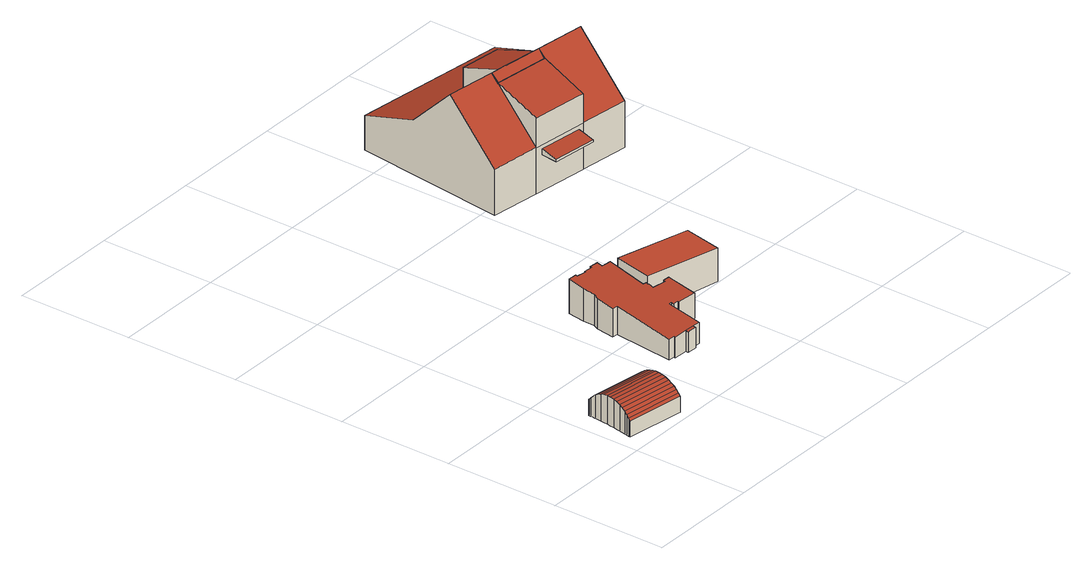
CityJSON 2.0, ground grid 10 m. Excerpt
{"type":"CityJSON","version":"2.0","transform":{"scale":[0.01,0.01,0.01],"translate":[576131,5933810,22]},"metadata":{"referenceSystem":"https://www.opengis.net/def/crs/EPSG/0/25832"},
"CityObjects":{
"building1":{"type":"Building","attributes":{"Grundfläche 2D":"22.319046","Grundhöhe NN":"22.559"},"geometry":[{"type":"Solid","lod":"3","boundaries":[[[[0,1,2,3,4]],[[5,6,3,2]],[[7,8,6,5]],[[9,10,8,7]],[[9,11,12,10]],[[11,13,14,12]],[[13,15,16,14]],[[15,17,18,16]],[[17,19,20,18]],[[19,21,22,20]],[[21,23,24,22]],[[23,25,26,24]],[[25,27,28,26]],[[27,29,30,28]],[[29,31,32,30]],[[33,32,31,34,35,36]],[[37,1,0,4,38,39]],[[2,1,37,40]],[[41,7,5,2,40,42]],[[43,11,9,7,41,44]],[[45,15,13,11,43,46]],[[47,19,17,15,45,48]],[[49,23,21,19,47,50]],[[51,27,25,23,49,52]],[[29,27,51,53]],[[31,29,53,54]],[[34,31,54,55]],[[56,33,36,35,34,55,57]],[[4,3,6,58,59,38]],[[60,30,32,33,56,61]],[[62,63,24,26,28,30,60,64]],[[65,66,18,20,22,24,63,67]],[[68,69,12,14,16,18,66,70]],[[71,58,6,8,10,12,69,72]],[[51,52,49,50,47,48,45,46,43,44,41,42,40,37,39,38,59,58,71,72,69,68,70,66,65,67,63,62,64,60,61,56,57,55,54,53]]]],"semantics":{"surfaces":[{"type":"RoofSurface"},{"type":"WallSurface"},{"type":"GroundSurface"}],"values":[[0,0,0,0,0,0,0,0,0,0,0,0,0,0,0,0,1,1,1,1,1,1,1,1,1,1,1,1,1,1,1,1,1,1,2]]}}]},
"building2":{"type":"Building","attributes":{"Grundfläche 2D":"41.813549","Grundhöhe NN":"22.128"},"geometry":[{"type":"Solid","lod":"3","boundaries":[[[[73,74,75,76]],[[77,78,79,80,81,82,83,84,85,86,87,88,89,90,91,92,93,94,95,96,97,98,99,100,101,102,103,104,105,106,73,76,107,108,109,110,111,112]],[[85,84,113,114]],[[86,85,114,115]],[[87,86,115,116]],[[117,89,88,87,116,118]],[[90,89,117,119]],[[91,90,119,120]],[[92,91,120,121]],[[93,92,121,122]],[[94,93,122,123]],[[95,94,123,124]],[[96,95,124,125]],[[97,96,125,126]],[[98,97,126,127]],[[99,98,127,128]],[[100,99,128,129]],[[101,100,129,130]],[[102,101,130,131]],[[103,102,131,132]],[[104,103,132,133]],[[105,104,133,134]],[[106,105,134,135]],[[73,106,135,136]],[[74,73,136,137]],[[75,74,137,138]],[[76,75,138,139]],[[107,76,139,140]],[[108,107,140,141]],[[109,108,141,142]],[[110,109,142,143]],[[111,110,143,144]],[[112,111,144,145]],[[77,112,145,146]],[[79,78,77,146,147]],[[80,79,147,148]],[[81,80,148,149]],[[150,83,82,81,149,151]],[[84,83,150,113]],[[143,142,141,140,139,138,137,136,135,134,133,132,131,130,129,128,127,126,125,124,123,122,121,120,119,117,118,116,115,114,113,150,151,149,148,147,146,145,144]]]],"semantics":{"surfaces":[{"type":"RoofSurface"},{"type":"WallSurface"},{"type":"GroundSurface"}],"values":[[0,0,1,1,1,1,1,1,1,1,1,1,1,1,1,1,1,1,1,1,1,1,1,1,1,1,1,1,1,1,1,1,1,1,1,1,1,1,1,2]]}}]},
"building3":{"type":"Building","attributes":{"Grundfläche 2D":"23.668135","Grundhöhe NN":"22.186"},"geometry":[{"type":"Solid","lod":"3","boundaries":[[[[152,153,154,155]],[[156,157,155,154]],[[157,158,152,155]],[[158,159,153,152]],[[159,156,154,153]],[[159,158,157,156]]]],"semantics":{"surfaces":[{"type":"RoofSurface"},{"type":"WallSurface"},{"type":"GroundSurface"}],"values":[[0,1,1,1,1,2]]}}]},
"building4":{"type":"Building","attributes":{"Grundfläche 2D":"187.185770","Grundhöhe NN":"22.043"},"children":["building4-1"],"geometry":[{"type":"Solid","lod":"3","boundaries":[[[[160,161,162,163,164,165,166,167,168,169,170]],[[171,172,173,174,175,176,177]],[[178,179,180]],[[181,182,183,180,179]],[[184,185,186,179,178,187,188]],[[184,189,185]],[[190,191,192,185]],[[193,194,186,185,192,195,196,197,175,174,173]],[[193,198,199,196,195,200,201,194]],[[194,181,179,186]],[[189,190,185]],[[160,170,202,203,162,161]],[[203,190,189,164,163,162]],[[164,189,184,188,187,178,180,168,167,166,165]],[[180,183,202,170,169,168]],[[197,196,199,177,176,175]],[[199,198,171,177]],[[173,172,171,198,193]],[[202,183,204,205]],[[203,202,205,206]],[[190,203,206,207]],[[191,190,207,208]],[[200,195,192,191,208,209]],[[201,200,209,210]],[[182,181,194,201,210,211]],[[183,182,211,204]],[[205,204,211,210,209,208,207,206]]]],"semantics":{"surfaces":[{"type":"RoofSurface"},{"type":"WallSurface"},{"type":"GroundSurface"}],"values":[[0,0,0,0,0,0,0,0,0,0,0,1,1,1,1,1,1,1,1,1,1,1,1,1,1,1,2]]}}]},
"building4-1":{"type":"BuildingInstallation","parents":["building4"],"geometry":[{"type":"MultiSurface","lod":"3","boundaries":[[[212,213,214,215]],[[216,217,215,214]],[[217,218,212,215]],[[218,219,213,212]],[[219,216,214,213]],[[219,218,217,216]]],"semantics":{"surfaces":[{"type":"RoofSurface"},{"type":"WallSurface"},{"type":"OuterCeilingSurface"}],"values":[0,1,1,1,1,2]}}]}
},
"vertices":[
[633,467,194],[122,541,194],[122,524,216],[632,449,216],[636,466,194],[121,503,237],[629,429,237],[119,479,257],[624,405,257],[116,453,274],[620,379,274],[113,423,288],[615,349,288],[110,391,299],[609,317,299],[105,357,306],[604,284,306],[100,323,308],[599,250,308],[95,288,306],[594,215,306],[90,255,299],[590,182,299],[84,223,288],[585,150,288],[79,194,274],[582,120,274],[73,167,257],[579,93,257],[68,144,237],[576,70,237],[63,124,216],[574,49,216],[572,32,194],[59,107,194],[64,106,194],[570,32,194],[122,541,56],[636,466,56],[633,467,56],[122,524,56],[119,479,56],[121,503,56],[113,423,56],[116,453,56],[105,357,56],[110,391,56],[95,288,56],[100,323,56],[84,223,56],[90,255,56],[73,167,56],[79,194,56],[68,144,56],[63,124,56],[59,107,56],[572,32,56],[570,32,56],[629,429,56],[632,449,56],[576,70,56],[574,49,56],[582,120,56],[585,150,56],[579,93,56],[594,215,56],[599,250,56],[590,182,56],[609,317,56],[615,349,56],[604,284,56],[624,405,56],[620,379,56],
[1357,578,193],[1355,557,190],[1439,548,191],[1440,571,194],[1774,817,232],[1798,1058,261],[1800,1077,264],[1744,1082,263],[1739,1064,261],[1620,1082,260],[1616,1083,260],[1629,1136,266],[1622,1137,266],[1627,1157,269],[1596,1163,269],[1645,1481,308],[1649,1511,312],[1564,1521,311],[1569,1573,318],[1494,1581,317],[1493,1567,315],[1419,1575,314],[1418,1566,313],[1334,1579,313],[1335,1594,314],[1261,1601,314],[1241,1453,295],[1237,1347,282],[1217,1296,276],[1188,1137,256],[1236,1131,256],[1182,600,191],[1235,595,192],[1234,584,191],[1507,568,195],[1538,872,232],[1560,870,233],[1558,848,230],[1602,844,231],[1601,834,230],[1629,1136,13],[1622,1137,13],[1627,1157,13],[1596,1163,13],[1649,1511,13],[1645,1481,13],[1564,1521,13],[1569,1573,13],[1494,1581,13],[1493,1567,13],[1419,1575,13],[1418,1566,13],[1334,1579,13],[1335,1594,13],[1261,1601,13],[1241,1453,13],[1237,1347,13],[1217,1296,13],[1188,1137,13],[1236,1131,13],[1182,600,13],[1235,595,13],[1234,584,13],[1357,578,13],[1355,557,13],[1439,548,13],[1440,571,13],[1507,568,13],[1538,872,13],[1560,870,13],[1558,848,13],[1602,844,13],[1601,834,13],[1774,817,13],[1800,1077,13],[1744,1082,13],[1739,1064,13],[1616,1083,13],[1620,1082,13],
[2366,1336,307],[1691,1474,338],[1622,1137,337],[2298,999,307],[1622,1137,19],[2298,999,19],[2366,1336,19],[1691,1474,19],
[2552,2847,662],[2945,2800,662],[2993,2794,662],[2994,2798,663],[3041,3190,802],[3034,3191,802],[2733,3227,802],[2553,3248,802],[2545,3249,802],[2498,2858,664],[2497,2854,662],[2751,3736,660],[2745,3688,678],[2705,3361,801],[2832,3346,801],[3080,3313,802],[3092,3438,755],[3115,3695,660],[2553,3248,795],[2553,3317,862],[2545,3249,794],[2118,3373,862],[2061,2912,407],[2498,2858,407],[3034,3191,799],[3049,3254,862],[2697,3299,862],[2676,3233,796],[2733,3227,796],[3041,3190,798],[2994,2798,407],[3432,2744,407],[3487,3198,862],[2745,3688,477],[2164,3756,477],[3536,3596,477],[3111,3645,477],[3092,3438,681],[2751,3736,461],[3115,3695,460],[3596,4088,307],[2226,4256,307],[2497,2854,407],[2993,2794,407],[2498,2858,4],[2497,2854,4],[2993,2794,4],[2994,2798,4],[3432,2744,4],[3596,4088,4],[2226,4256,4],[2061,2912,4],
[2534,2695,346],[2927,2648,346],[2945,2800,376],[2552,2847,376],[2945,2800,326],[2552,2847,326],[2534,2695,326],[2927,2648,326]
]}
